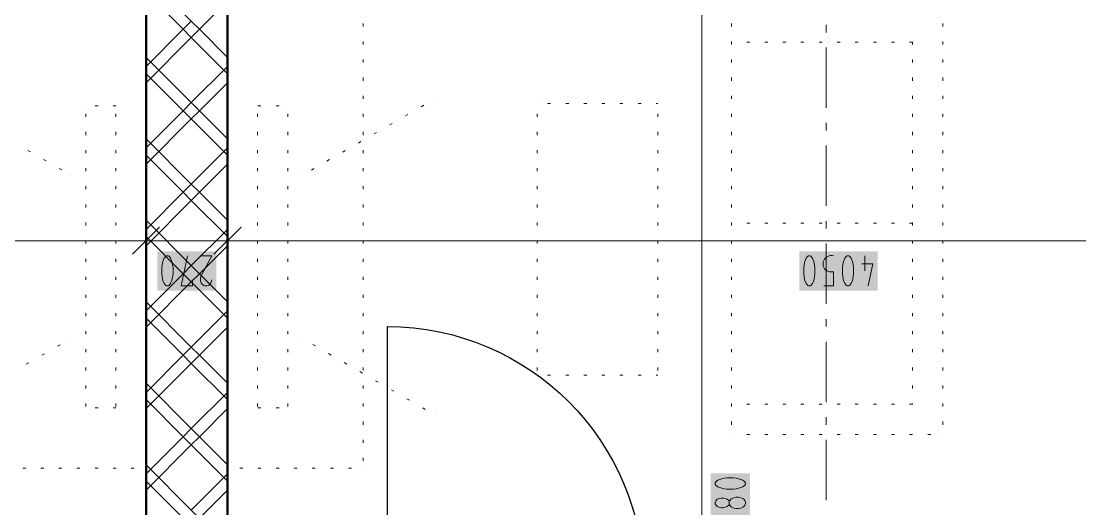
# Model space of a CAD drawing. Header units: millimetres. Extents: x 0 to 594, y 0 to 420.
# Drawn here: x 448.32 to 484.29, y 153.14 to 169.71 of the extents above; entities that cross this region are included whole.
import ezdxf

# ---------------------------------------------------------------- set-up
doc = ezdxf.new("R2010")
doc.units = ezdxf.units.MM
doc.header["$LTSCALE"] = 8
for name, color, linetype in [('PDF_Dvere', 7, 'Continuous'), ('PDF_Koty delkove', 7, 'Continuous'), ('PDF_Nabytek', 7, 'Continuous'), ('PDF_Osy hlavni', 7, 'Continuous'), ('PDF_Steny akusticke', 7, 'Continuous')]:
    doc.layers.add(name, color=color, linetype=linetype)

msp = doc.modelspace()

# ---------------------------------------------------------------- linework, layer by layer
at = {"layer": 'PDF_Dvere', "lineweight": 25}
msp.add_lwpolyline([(460.76, 150.622), (460.76, 159.335, -0.414213), (469.473, 150.622)], format="xyb", dxfattribs=at)
at = {"layer": 'PDF_Koty delkove', "lineweight": 18}
for points in [[(471.448, 148.214), (471.448, 152.109), (471.448, 152.736), (471.448, 166.844), (471.448, 185.52), (471.448, 191.78), (471.448, 193.928), (471.448, 200.078), (471.448, 201.564), (471.448, 202.447), (471.448, 208.739), (471.448, 211.483), (471.448, 216.306), (471.448, 221.741), (471.448, 226.227), (471.448, 227.445), (471.448, 234.159), (471.448, 235.697), (471.448, 238.464), (471.448, 246.152)], [(452.56, 163.019), (452.56, 162.251), (452.56, 161.482)], [(455.328, 163.019), (455.328, 162.251), (455.328, 161.482)], [(453.022, 162.712), (452.099, 161.789)], [(455.789, 162.712), (454.867, 161.789)], [(545.22, 162.251), (541.427, 162.251), (539.464, 162.251), (499.608, 162.251), (496.84, 162.251), (496.589, 162.251), (479.916, 162.251), (475.449, 162.251), (455.328, 162.251), (453.122, 162.251), (453.072, 162.251), (452.561, 162.251), (437.425, 162.251), (427.48, 162.251), (424.018, 162.251), (412.176, 162.251), (410.931, 162.251), (410.023, 162.251)], [(454.136, 160.917), (454.136, 160.713), (453.752, 160.713), (453.971, 161.738)], [(454.409, 161.738), (454.793, 161.738), (454.436, 161.054), (454.409, 160.986), (454.409, 160.883), (454.436, 160.816), (454.478, 160.764), (454.519, 160.73), (454.574, 160.713), (454.628, 160.713), (454.683, 160.73), (454.724, 160.764), (454.765, 160.816), (454.793, 160.917)], [(476.987, 161.738), (476.987, 161.226)], [(476.878, 161.464), (477.261, 161.464), (477.096, 160.713)], [(472.088, 154.152), (471.985, 154.111), (471.917, 154.057), (471.9, 154.029), (471.9, 153.975), (471.917, 153.947), (471.985, 153.893), (472.088, 153.852), (472.208, 153.824), (472.309, 153.81), (472.514, 153.81), (472.617, 153.824), (472.737, 153.852), (472.839, 153.893), (472.908, 153.947), (472.925, 153.975), (472.925, 154.029), (472.908, 154.057), (472.839, 154.111), (472.737, 154.152), (472.617, 154.179), (472.514, 154.193)], [(472.514, 154.193), (472.309, 154.193), (472.208, 154.179), (472.088, 154.152)], [(472.378, 153.29), (472.361, 153.263), (472.309, 153.222), (472.242, 153.195), (472.173, 153.181), (472.104, 153.181), (472.037, 153.195), (471.968, 153.222), (471.917, 153.277), (471.9, 153.318), (471.9, 153.372), (471.917, 153.413), (471.968, 153.468), (472.037, 153.495), (472.104, 153.509), (472.173, 153.509), (472.242, 153.495), (472.309, 153.468), (472.361, 153.427), (472.378, 153.4)]]:
    msp.add_lwpolyline(points, dxfattribs=at)
for points in [[(453.095, 161.327), (453.095, 161.122), (453.109, 161.021), (453.136, 160.901), (453.177, 160.798), (453.232, 160.73), (453.26, 160.713), (453.314, 160.713), (453.342, 160.73), (453.396, 160.798), (453.437, 160.901), (453.465, 161.021), (453.479, 161.122), (453.479, 161.327), (453.465, 161.43), (453.437, 161.55), (453.396, 161.652), (453.342, 161.721), (453.314, 161.738), (453.26, 161.738), (453.232, 161.721), (453.177, 161.652), (453.136, 161.55), (453.109, 161.43)], [(474.907, 161.327), (474.907, 161.122), (474.921, 161.021), (474.948, 160.901), (474.989, 160.798), (475.043, 160.73), (475.071, 160.713), (475.125, 160.713), (475.153, 160.73), (475.207, 160.798), (475.248, 160.901), (475.276, 161.021), (475.29, 161.122), (475.29, 161.327), (475.276, 161.43), (475.248, 161.55), (475.207, 161.652), (475.153, 161.721), (475.125, 161.738), (475.071, 161.738), (475.043, 161.721), (474.989, 161.652), (474.948, 161.55), (474.921, 161.43)], [(476.221, 161.327), (476.221, 161.122), (476.235, 161.021), (476.262, 160.901), (476.303, 160.798), (476.357, 160.73), (476.385, 160.713), (476.439, 160.713), (476.467, 160.73), (476.521, 160.798), (476.562, 160.901), (476.59, 161.021), (476.604, 161.122), (476.604, 161.327), (476.59, 161.43), (476.562, 161.55), (476.521, 161.652), (476.467, 161.721), (476.439, 161.738), (476.385, 161.738), (476.357, 161.721), (476.303, 161.652), (476.262, 161.55), (476.235, 161.43)], [(472.686, 153.536), (472.617, 153.536), (472.532, 153.522), (472.447, 153.482), (472.395, 153.427), (472.378, 153.4), (472.378, 153.29), (472.395, 153.263), (472.447, 153.208), (472.532, 153.167), (472.617, 153.153), (472.686, 153.153), (472.771, 153.167), (472.857, 153.208), (472.908, 153.263), (472.925, 153.318), (472.925, 153.372), (472.908, 153.427), (472.857, 153.482), (472.771, 153.522)]]:
    msp.add_lwpolyline(points, close=True, dxfattribs=at)
msp.add_lwpolyline([(475.591, 160.713), (475.919, 160.713), (475.919, 161.191), (475.782, 161.191), (475.687, 161.226, -0.843843), (475.919, 161.738)], format="xyb", dxfattribs=at)
at = {"layer": 'PDF_Koty delkove', "color": 7, "lineweight": 18, "true_color": 0xffffff, "transparency": 33554559}
for points in [[(454.947, 161.892), (452.942, 161.892), (454.947, 160.559), (452.942, 160.559)], [(477.415, 161.892), (474.753, 161.892), (477.415, 160.559), (474.753, 160.559)], [(473.079, 152.342), (473.079, 154.347), (471.747, 152.342), (471.747, 154.347)]]:
    msp.add_solid(points, dxfattribs=at)
at = {"layer": 'PDF_Nabytek', "lineweight": 13}
for points in [[(452.56, 169.531), (452.56, 169.634)], [(455.328, 169.531), (455.328, 169.634)], [(459.94, 169.531), (459.94, 169.634)], [(472.458, 169.531), (472.458, 169.634)], [(479.633, 169.531), (479.633, 169.634)], [(452.56, 168.916), (452.56, 169.019)], [(455.328, 168.916), (455.328, 169.019)], [(459.94, 168.916), (459.94, 169.019)], [(472.458, 168.916), (472.458, 169.019)], [(472.458, 168.995), (472.458, 168.995)], [(473.071, 168.995), (472.969, 168.995)], [(473.686, 168.995), (473.584, 168.995)], [(474.301, 168.995), (474.199, 168.995)], [(474.916, 168.995), (474.814, 168.995)], [(475.531, 168.995), (475.429, 168.995)], [(476.146, 168.995), (476.044, 168.995)], [(476.761, 168.995), (476.659, 168.995)], [(477.376, 168.995), (477.274, 168.995)], [(477.991, 168.995), (477.889, 168.995)], [(478.606, 168.995), (478.504, 168.995)], [(478.608, 168.916), (478.608, 168.995)], [(478.608, 168.995), (478.608, 168.995)], [(478.608, 168.995), (478.608, 168.995)], [(479.633, 168.916), (479.633, 169.019)], [(452.56, 168.301), (452.56, 168.404)], [(455.328, 168.301), (455.328, 168.404)], [(459.94, 168.301), (459.94, 168.404)], [(472.458, 168.301), (472.458, 168.404)], [(478.608, 168.301), (478.608, 168.404)], [(479.633, 168.301), (479.633, 168.404)], [(452.56, 167.686), (452.56, 167.789)], [(455.328, 167.686), (455.328, 167.789)], [(459.94, 167.686), (459.94, 167.789)], [(472.458, 167.686), (472.458, 167.789)], [(478.608, 167.686), (478.608, 167.789)], [(479.633, 167.686), (479.633, 167.789)], [(452.56, 167.071), (452.56, 167.174)], [(455.328, 167.071), (455.328, 167.174)], [(459.94, 167.071), (459.94, 167.174)], [(462.39, 167.079), (462.39, 167.079)], [(465.849, 166.912), (465.849, 166.912)], [(465.849, 166.912), (465.849, 166.912)], [(466.306, 166.912), (466.204, 166.912)], [(466.921, 166.912), (466.819, 166.912)], [(467.536, 166.912), (467.434, 166.912)], [(468.151, 166.912), (468.049, 166.912)], [(468.766, 166.912), (468.664, 166.912)], [(469.381, 166.912), (469.279, 166.912)], [(469.949, 166.912), (469.894, 166.912)], [(469.949, 166.912), (469.949, 166.912)], [(469.949, 166.912), (469.949, 166.912)], [(472.458, 167.071), (472.458, 167.174)], [(478.608, 167.071), (478.608, 167.174)], [(479.633, 167.071), (479.633, 167.174)], [(450.51, 166.827), (450.51, 166.827)], [(450.51, 166.827), (450.51, 166.827)], [(450.51, 166.456), (450.51, 166.559)], [(450.931, 166.827), (450.829, 166.827)], [(451.535, 166.827), (451.444, 166.827)], [(451.535, 166.827), (451.535, 166.827)], [(451.535, 166.827), (451.535, 166.827)], [(451.535, 166.456), (451.535, 166.559)], [(452.56, 166.456), (452.56, 166.559)], [(455.328, 166.456), (455.328, 166.559)], [(456.353, 166.827), (456.353, 166.827)], [(456.353, 166.827), (456.353, 166.827)], [(456.353, 166.456), (456.353, 166.559)], [(456.466, 166.827), (456.364, 166.827)], [(457.081, 166.827), (456.979, 166.827)], [(457.378, 166.827), (457.378, 166.827)], [(457.378, 166.827), (457.378, 166.827)], [(457.378, 166.456), (457.378, 166.559)], [(459.94, 166.456), (459.94, 166.559)], [(461.905, 166.799), (461.994, 166.85)], [(465.849, 166.456), (465.849, 166.559)], [(469.949, 166.456), (469.949, 166.559)], [(472.458, 166.456), (472.458, 166.559)], [(478.608, 166.456), (478.608, 166.559)], [(479.633, 166.456), (479.633, 166.559)], [(460.84, 166.184), (460.928, 166.235)], [(461.372, 166.492), (461.461, 166.543)], [(450.51, 165.841), (450.51, 165.944)], [(451.535, 165.841), (451.535, 165.944)], [(452.56, 165.841), (452.56, 165.944)], [(455.328, 165.841), (455.328, 165.944)], [(456.353, 165.841), (456.353, 165.944)], [(457.378, 165.841), (457.378, 165.944)], [(459.94, 165.841), (459.94, 165.944)], [(460.307, 165.877), (460.396, 165.928)], [(465.849, 165.841), (465.849, 165.944)], [(469.949, 165.841), (469.949, 165.944)], [(472.458, 165.841), (472.458, 165.944)], [(478.608, 165.841), (478.608, 165.944)], [(479.633, 165.841), (479.633, 165.944)], [(459.774, 165.569), (459.863, 165.62)], [(448.635, 165.269), (448.546, 165.32)], [(450.51, 165.226), (450.51, 165.329)], [(451.535, 165.226), (451.535, 165.329)], [(452.56, 165.226), (452.56, 165.329)], [(455.328, 165.226), (455.328, 165.329)], [(456.353, 165.226), (456.353, 165.329)], [(457.378, 165.226), (457.378, 165.329)], [(459.242, 165.262), (459.331, 165.313)], [(459.94, 165.226), (459.94, 165.329)], [(465.849, 165.226), (465.849, 165.329)], [(469.949, 165.226), (469.949, 165.329)], [(472.458, 165.226), (472.458, 165.329)], [(478.608, 165.226), (478.608, 165.329)], [(479.633, 165.226), (479.633, 165.329)], [(449.167, 164.961), (449.079, 165.012)], [(458.709, 164.954), (458.798, 165.005)], [(449.7, 164.654), (449.611, 164.705)], [(450.023, 164.467), (450.023, 164.467)], [(450.51, 164.611), (450.51, 164.714)], [(451.535, 164.611), (451.535, 164.714)], [(452.56, 164.611), (452.56, 164.714)], [(455.328, 164.611), (455.328, 164.714)], [(456.353, 164.611), (456.353, 164.714)], [(457.378, 164.611), (457.378, 164.714)], [(457.866, 164.467), (457.866, 164.467)], [(458.177, 164.647), (458.265, 164.698)], [(459.94, 164.611), (459.94, 164.714)], [(465.849, 164.611), (465.849, 164.714)], [(469.949, 164.611), (469.949, 164.714)], [(472.458, 164.611), (472.458, 164.714)], [(478.608, 164.611), (478.608, 164.714)], [(479.633, 164.611), (479.633, 164.714)], [(450.51, 163.996), (450.51, 164.099)], [(451.535, 163.996), (451.535, 164.099)], [(452.56, 163.996), (452.56, 164.099)], [(455.328, 163.996), (455.328, 164.099)], [(456.353, 163.996), (456.353, 164.099)], [(457.378, 163.996), (457.378, 164.099)], [(459.94, 163.996), (459.94, 164.099)], [(465.849, 163.996), (465.849, 164.099)], [(469.949, 163.996), (469.949, 164.099)], [(472.458, 163.996), (472.458, 164.099)], [(478.608, 163.996), (478.608, 164.099)], [(479.633, 163.996), (479.633, 164.099)], [(450.51, 163.381), (450.51, 163.484)], [(451.535, 163.381), (451.535, 163.484)], [(452.56, 163.381), (452.56, 163.484)], [(455.328, 163.381), (455.328, 163.484)], [(456.353, 163.381), (456.353, 163.484)], [(457.378, 163.381), (457.378, 163.484)], [(459.94, 163.381), (459.94, 163.484)], [(465.849, 163.381), (465.849, 163.484)], [(469.949, 163.381), (469.949, 163.484)], [(472.458, 163.381), (472.458, 163.484)], [(478.608, 163.381), (478.608, 163.484)], [(479.633, 163.381), (479.633, 163.484)], [(450.51, 162.766), (450.51, 162.869)], [(451.535, 162.766), (451.535, 162.869)], [(452.56, 162.766), (452.56, 162.869)], [(455.328, 162.766), (455.328, 162.869)], [(456.353, 162.766), (456.353, 162.869)], [(457.378, 162.766), (457.378, 162.869)], [(459.94, 162.766), (459.94, 162.869)], [(465.849, 162.766), (465.849, 162.869)], [(469.949, 162.766), (469.949, 162.869)], [(472.458, 162.766), (472.458, 162.869)], [(472.458, 162.845), (472.458, 162.845)], [(473.071, 162.845), (472.969, 162.845)], [(473.686, 162.845), (473.584, 162.845)], [(474.301, 162.845), (474.199, 162.845)], [(474.916, 162.845), (474.814, 162.845)], [(475.531, 162.845), (475.429, 162.845)], [(476.146, 162.845), (476.044, 162.845)], [(476.761, 162.845), (476.659, 162.845)], [(477.376, 162.845), (477.274, 162.845)], [(477.991, 162.845), (477.889, 162.845)], [(478.606, 162.845), (478.504, 162.845)], [(478.608, 162.766), (478.608, 162.869)], [(478.608, 162.845), (478.608, 162.845)], [(479.633, 162.766), (479.633, 162.869)], [(450.51, 162.151), (450.51, 162.254)], [(451.535, 162.151), (451.535, 162.254)], [(452.56, 162.151), (452.56, 162.254)], [(455.328, 162.151), (455.328, 162.254)], [(456.353, 162.151), (456.353, 162.254)], [(457.378, 162.151), (457.378, 162.254)], [(459.94, 162.151), (459.94, 162.254)], [(465.849, 162.151), (465.849, 162.254)], [(469.949, 162.151), (469.949, 162.254)], [(472.458, 162.151), (472.458, 162.254)], [(478.608, 162.151), (478.608, 162.254)], [(479.633, 162.151), (479.633, 162.254)], [(450.51, 161.536), (450.51, 161.639)], [(451.535, 161.536), (451.535, 161.639)], [(452.56, 161.536), (452.56, 161.639)], [(455.328, 161.536), (455.328, 161.639)], [(456.353, 161.536), (456.353, 161.639)], [(457.378, 161.536), (457.378, 161.639)], [(459.94, 161.536), (459.94, 161.639)], [(465.849, 161.536), (465.849, 161.639)], [(469.949, 161.536), (469.949, 161.639)], [(472.458, 161.536), (472.458, 161.639)], [(478.608, 161.536), (478.608, 161.639)], [(479.633, 161.536), (479.633, 161.639)], [(450.51, 160.921), (450.51, 161.024)], [(451.535, 160.921), (451.535, 161.024)], [(452.56, 160.921), (452.56, 161.024)], [(455.328, 160.921), (455.328, 161.024)], [(456.353, 160.921), (456.353, 161.024)], [(457.378, 160.921), (457.378, 161.024)], [(459.94, 160.921), (459.94, 161.024)], [(465.849, 160.921), (465.849, 161.024)], [(469.949, 160.921), (469.949, 161.024)], [(472.458, 160.921), (472.458, 161.024)], [(478.608, 160.921), (478.608, 161.024)], [(479.633, 160.921), (479.633, 161.024)], [(450.51, 160.306), (450.51, 160.409)], [(451.535, 160.306), (451.535, 160.409)], [(452.56, 160.306), (452.56, 160.409)], [(455.328, 160.306), (455.328, 160.409)], [(456.353, 160.306), (456.353, 160.409)], [(457.378, 160.306), (457.378, 160.409)], [(459.94, 160.306), (459.94, 160.409)], [(465.849, 160.306), (465.849, 160.409)], [(469.949, 160.306), (469.949, 160.409)], [(472.458, 160.306), (472.458, 160.409)], [(478.608, 160.306), (478.608, 160.409)], [(479.633, 160.306), (479.633, 160.409)], [(450.51, 159.691), (450.51, 159.794)], [(451.535, 159.691), (451.535, 159.794)], [(452.56, 159.691), (452.56, 159.794)], [(455.328, 159.691), (455.328, 159.794)], [(456.353, 159.691), (456.353, 159.794)], [(457.378, 159.691), (457.378, 159.794)], [(459.94, 159.691), (459.94, 159.794)], [(465.849, 159.691), (465.849, 159.794)], [(469.949, 159.691), (469.949, 159.794)], [(472.458, 159.691), (472.458, 159.794)], [(478.608, 159.691), (478.608, 159.794)], [(479.633, 159.691), (479.633, 159.794)], [(450.51, 159.076), (450.51, 159.179)], [(451.535, 159.076), (451.535, 159.179)], [(452.56, 159.076), (452.56, 159.179)], [(455.328, 159.076), (455.328, 159.179)], [(456.353, 159.076), (456.353, 159.179)], [(457.378, 159.076), (457.378, 159.179)], [(459.94, 159.076), (459.94, 159.179)], [(465.849, 159.076), (465.849, 159.179)], [(469.949, 159.076), (469.949, 159.179)], [(472.458, 159.076), (472.458, 159.179)], [(478.608, 159.076), (478.608, 159.179)], [(479.633, 159.076), (479.633, 159.179)], [(449.556, 158.668), (449.645, 158.719)], [(450.023, 158.937), (450.023, 158.937)], [(457.866, 158.937), (457.866, 158.937)], [(458.32, 158.675), (458.232, 158.726)], [(449.024, 158.36), (449.112, 158.412)], [(450.51, 158.461), (450.51, 158.564)], [(451.535, 158.461), (451.535, 158.564)], [(452.56, 158.461), (452.56, 158.564)], [(455.328, 158.461), (455.328, 158.564)], [(456.353, 158.461), (456.353, 158.564)], [(457.378, 158.461), (457.378, 158.564)], [(458.853, 158.367), (458.764, 158.418)], [(459.94, 158.461), (459.94, 158.564)], [(465.849, 158.461), (465.849, 158.564)], [(469.949, 158.461), (469.949, 158.564)], [(472.458, 158.461), (472.458, 158.564)], [(478.608, 158.461), (478.608, 158.564)], [(479.633, 158.461), (479.633, 158.564)], [(448.491, 158.053), (448.58, 158.104)], [(450.51, 157.846), (450.51, 157.949)], [(451.535, 157.846), (451.535, 157.949)], [(452.56, 157.846), (452.56, 157.949)], [(455.328, 157.846), (455.328, 157.949)], [(456.353, 157.846), (456.353, 157.949)], [(457.378, 157.846), (457.378, 157.949)], [(459.386, 158.06), (459.297, 158.111)], [(459.94, 157.846), (459.94, 157.949)], [(465.849, 157.846), (465.849, 157.949)], [(469.949, 157.846), (469.949, 157.949)], [(472.458, 157.846), (472.458, 157.949)], [(478.608, 157.846), (478.608, 157.949)], [(479.633, 157.846), (479.633, 157.949)], [(459.918, 157.752), (459.829, 157.803)], [(465.849, 157.688), (465.849, 157.688)], [(465.849, 157.688), (465.849, 157.688)], [(466.306, 157.688), (466.204, 157.688)], [(466.921, 157.688), (466.819, 157.688)], [(467.536, 157.688), (467.434, 157.688)], [(468.151, 157.688), (468.049, 157.688)], [(468.766, 157.688), (468.664, 157.688)], [(469.381, 157.688), (469.279, 157.688)], [(469.949, 157.688), (469.894, 157.688)], [(469.949, 157.688), (469.949, 157.688)], [(469.949, 157.688), (469.949, 157.688)], [(450.51, 157.231), (450.51, 157.334)], [(451.535, 157.231), (451.535, 157.334)], [(452.56, 157.231), (452.56, 157.334)], [(455.328, 157.231), (455.328, 157.334)], [(456.353, 157.231), (456.353, 157.334)], [(457.378, 157.231), (457.378, 157.334)], [(459.94, 157.231), (459.94, 157.334)], [(460.451, 157.445), (460.362, 157.496)], [(472.458, 157.231), (472.458, 157.334)], [(478.608, 157.231), (478.608, 157.334)], [(479.633, 157.231), (479.633, 157.334)], [(460.983, 157.137), (460.895, 157.189)], [(461.516, 156.83), (461.427, 156.881)], [(450.51, 156.616), (450.51, 156.719)], [(450.51, 156.577), (450.51, 156.577)], [(450.51, 156.577), (450.51, 156.577)], [(450.931, 156.577), (450.829, 156.577)], [(451.535, 156.577), (451.444, 156.577)], [(451.535, 156.616), (451.535, 156.719)], [(451.535, 156.577), (451.535, 156.577)], [(451.535, 156.577), (451.535, 156.577)], [(452.56, 156.616), (452.56, 156.719)], [(455.328, 156.616), (455.328, 156.719)], [(456.353, 156.616), (456.353, 156.719)], [(456.353, 156.577), (456.353, 156.577)], [(456.353, 156.577), (456.353, 156.577)], [(456.466, 156.577), (456.364, 156.577)], [(457.081, 156.577), (456.979, 156.577)], [(457.378, 156.616), (457.378, 156.719)], [(457.378, 156.577), (457.378, 156.577)], [(457.378, 156.577), (457.378, 156.577)], [(459.94, 156.616), (459.94, 156.719)], [(462.049, 156.522), (461.96, 156.574)], [(472.458, 156.616), (472.458, 156.719)], [(472.458, 156.695), (472.458, 156.695)], [(473.071, 156.695), (472.969, 156.695)], [(473.686, 156.695), (473.584, 156.695)], [(474.301, 156.695), (474.199, 156.695)], [(474.916, 156.695), (474.814, 156.695)], [(475.531, 156.695), (475.429, 156.695)], [(476.146, 156.695), (476.044, 156.695)], [(476.761, 156.695), (476.659, 156.695)], [(477.376, 156.695), (477.274, 156.695)], [(477.991, 156.695), (477.889, 156.695)], [(478.606, 156.695), (478.504, 156.695)], [(478.608, 156.695), (478.608, 156.719)], [(478.608, 156.695), (478.608, 156.695)], [(478.608, 156.695), (478.608, 156.695)], [(479.633, 156.616), (479.633, 156.719)], [(462.39, 156.325), (462.39, 156.325)], [(452.56, 156.001), (452.56, 156.104)], [(455.328, 156.001), (455.328, 156.104)], [(459.94, 156.001), (459.94, 156.104)], [(472.458, 156.001), (472.458, 156.104)], [(479.633, 156.001), (479.633, 156.104)], [(452.56, 155.386), (452.56, 155.489)], [(455.328, 155.386), (455.328, 155.489)], [(459.94, 155.386), (459.94, 155.489)], [(472.458, 155.67), (472.458, 155.67)], [(472.458, 155.67), (472.458, 155.67)], [(473.071, 155.67), (472.969, 155.67)], [(473.686, 155.67), (473.584, 155.67)], [(474.301, 155.67), (474.199, 155.67)], [(474.916, 155.67), (474.814, 155.67)], [(475.531, 155.67), (475.429, 155.67)], [(476.146, 155.67), (476.044, 155.67)], [(476.761, 155.67), (476.659, 155.67)], [(477.376, 155.67), (477.274, 155.67)], [(477.991, 155.67), (477.889, 155.67)], [(478.606, 155.67), (478.504, 155.67)], [(479.221, 155.67), (479.119, 155.67)], [(479.633, 155.67), (479.633, 155.67)], [(479.633, 155.67), (479.633, 155.67)], [(452.56, 154.771), (452.56, 154.874)], [(455.328, 154.771), (455.328, 154.874)], [(459.94, 154.771), (459.94, 154.874)], [(448.471, 154.527), (448.369, 154.527)], [(449.086, 154.527), (448.984, 154.527)], [(449.701, 154.527), (449.599, 154.527)], [(450.316, 154.527), (450.214, 154.527)], [(450.931, 154.527), (450.829, 154.527)], [(451.546, 154.527), (451.444, 154.527)], [(452.161, 154.527), (452.059, 154.527)], [(452.56, 154.527), (452.56, 154.527)], [(452.56, 154.527), (452.56, 154.527)], [(455.328, 154.527), (455.328, 154.527)], [(455.328, 154.527), (455.328, 154.527)], [(455.851, 154.527), (455.749, 154.527)], [(456.466, 154.527), (456.364, 154.527)], [(457.081, 154.527), (456.979, 154.527)], [(457.696, 154.527), (457.594, 154.527)], [(458.311, 154.527), (458.209, 154.527)], [(458.926, 154.527), (458.824, 154.527)], [(459.541, 154.527), (459.439, 154.527)], [(459.94, 154.527), (459.94, 154.527)], [(459.94, 154.527), (459.94, 154.527)]]:
    msp.add_lwpolyline(points, dxfattribs=at)
at = {"layer": 'PDF_Osy hlavni', "lineweight": 18}
for points in [[(475.674, 169.326), (475.674, 169.582)], [(475.674, 166.764), (475.674, 168.814)], [(475.674, 165.995), (475.674, 166.251)], [(475.674, 163.432), (475.674, 165.482)], [(475.674, 162.664), (475.674, 162.92)], [(475.674, 160.101), (475.674, 162.151)], [(475.674, 159.332), (475.674, 159.589)], [(475.674, 156.77), (475.674, 158.82)], [(475.674, 156.001), (475.674, 156.257)], [(475.674, 153.439), (475.674, 155.489)]]:
    msp.add_lwpolyline(points, dxfattribs=at)
at = {"layer": 'PDF_Steny akusticke', "lineweight": 50}
msp.add_lwpolyline([(452.714, 200.078), (452.56, 200.078), (452.56, 152.109), (455.328, 152.109), (455.328, 200.078), (455.174, 200.078)], dxfattribs=at)
at = {"layer": 'PDF_Steny akusticke', "lineweight": 9}
for points in [[(454.375, 169.431), (454.098, 169.708), (452.56, 171.245)], [(453.821, 169.431), (452.56, 170.692)], [(454.375, 169.431), (455.328, 170.384)], [(452.56, 168.17), (453.821, 169.431)], [(453.821, 169.431), (454.098, 169.708)], [(454.098, 169.154), (453.821, 169.431)], [(454.098, 169.154), (454.375, 169.431)], [(455.328, 168.478), (454.375, 169.431)], [(452.56, 167.617), (454.098, 169.154)], [(455.328, 167.924), (454.098, 169.154)], [(454.375, 166.664), (454.098, 166.94), (452.56, 168.478)], [(454.098, 166.94), (455.328, 168.17)], [(453.821, 166.664), (452.56, 167.924)], [(454.375, 166.664), (455.328, 167.617)], [(453.821, 166.664), (454.098, 166.94)], [(452.56, 165.403), (453.821, 166.664)], [(454.098, 166.387), (453.821, 166.664)], [(454.098, 166.387), (454.375, 166.664)], [(455.328, 165.71), (454.375, 166.664)], [(452.56, 164.849), (454.098, 166.387)], [(455.328, 165.157), (454.098, 166.387)], [(454.375, 163.896), (454.098, 164.173), (452.56, 165.71)], [(453.821, 163.896), (452.56, 165.157)], [(454.098, 164.173), (455.328, 165.403)], [(454.375, 163.896), (455.328, 164.849)], [(453.821, 163.896), (454.098, 164.173)], [(452.56, 162.635), (453.821, 163.896)], [(454.098, 163.619), (453.821, 163.896)], [(454.098, 163.619), (454.375, 163.896)], [(455.328, 162.943), (454.375, 163.896)], [(452.56, 162.082), (454.098, 163.619)], [(455.328, 162.389), (454.098, 163.619)], [(454.375, 161.129), (454.098, 161.405), (452.56, 162.943)], [(453.821, 161.129), (454.098, 161.405), (455.328, 162.635)], [(453.821, 161.129), (452.56, 162.389)], [(454.375, 161.129), (455.328, 162.082)], [(452.56, 159.868), (453.821, 161.129)], [(452.56, 159.314), (454.098, 160.852), (454.375, 161.129)], [(454.098, 160.852), (453.821, 161.129)], [(455.328, 159.622), (454.098, 160.852)], [(455.328, 160.175), (454.375, 161.129)], [(454.375, 158.361), (454.098, 158.638), (452.56, 160.175)], [(452.56, 157.1), (453.821, 158.361), (454.098, 158.638), (455.328, 159.868)], [(453.821, 158.361), (452.56, 159.622)], [(452.56, 156.547), (454.098, 158.084), (454.375, 158.361), (455.328, 159.314)], [(454.098, 158.084), (453.821, 158.361)], [(455.328, 157.408), (454.375, 158.361)], [(455.328, 156.854), (454.098, 158.084)], [(454.375, 155.594), (454.098, 155.87), (452.56, 157.408)], [(452.56, 154.333), (453.821, 155.594), (454.098, 155.87), (455.328, 157.1)], [(453.821, 155.594), (452.56, 156.854)], [(452.56, 153.779), (454.098, 155.317), (454.375, 155.594), (455.328, 156.547)], [(454.098, 155.317), (453.821, 155.594)], [(455.328, 154.64), (454.375, 155.594)], [(455.328, 154.087), (454.098, 155.317)], [(454.375, 152.826), (454.098, 153.103), (452.56, 154.64)], [(454.098, 153.103), (455.328, 154.333)], [(453.821, 152.826), (452.56, 154.087)], [(454.375, 152.826), (455.328, 153.779)]]:
    msp.add_lwpolyline(points, dxfattribs=at)

doc.saveas('drawing.dxf')
